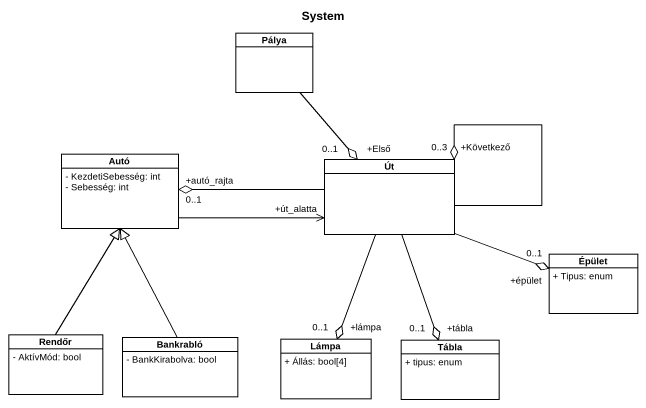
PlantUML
@startuml
title System
hide circle
hide empty members
skinparam classAttributeIconSize 0
class Pálya
class Autó {
  - KezdetiSebesség: int
  - Sebesség: int
}
class Út
class Épület {
  + Tipus: enum
}
class Rendőr {
  - AktívMód: bool
}
class Bankrabló {
  - BankKirabolva: bool
}
class Lámpa {
  + Állás: bool[4]
}
class Tábla {
  + tipus: enum
}
Pálya --o "+Első\n0..1" Út
Autó -right-> "+út_alatta" Út
Út -left-o "+autó_rajta\n0..1" Autó
Út --o "+Következő\n0..3" Út
Út -right-o "+épület\n0..1" Épület
Út --o "+lámpa\n0..1" Lámpa
Út --o "+tábla\n0..1" Tábla
Rendőr -up-|> Autó
Bankrabló -up-|> Autó
@enduml
